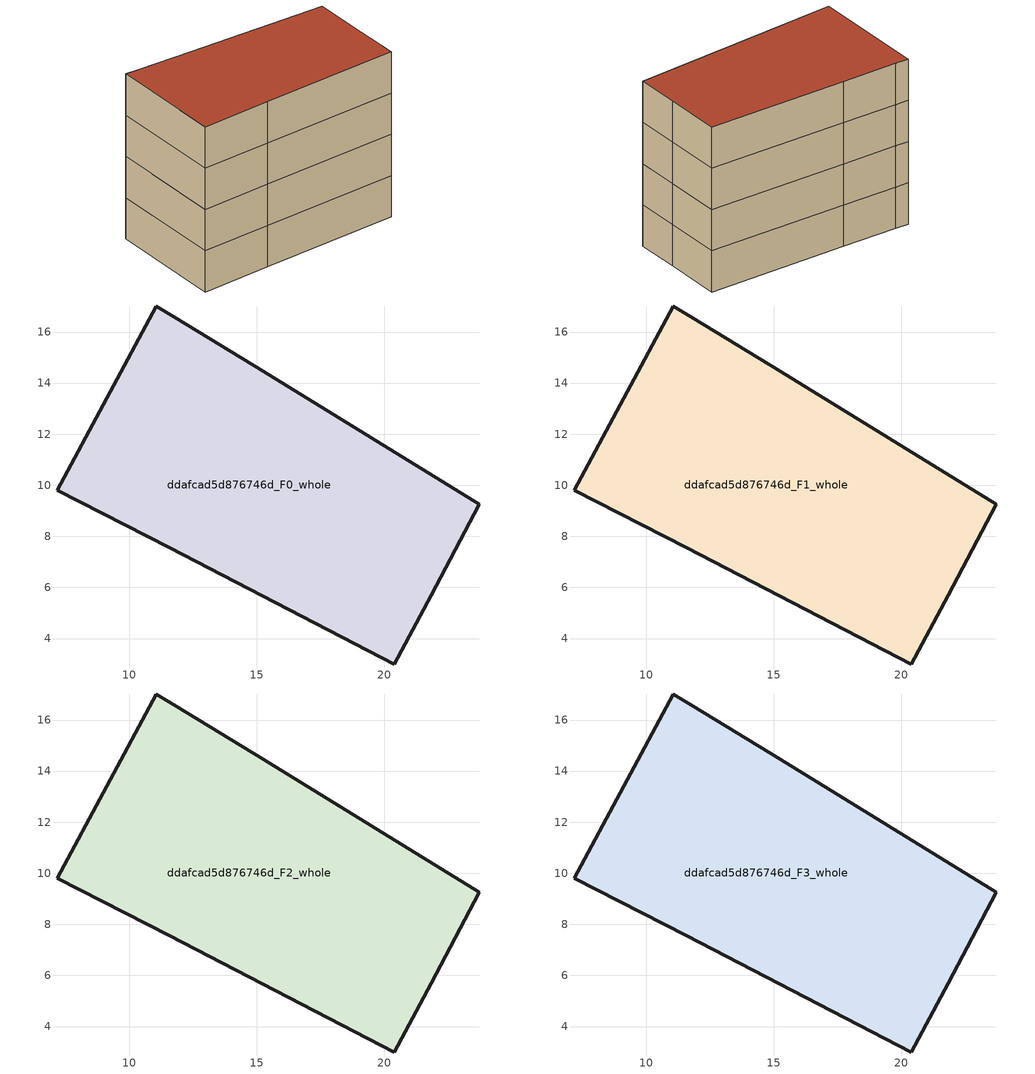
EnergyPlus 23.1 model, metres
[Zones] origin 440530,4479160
ddafcad5d876746d_F0_whole
 floor ground (EU_floor_Construction): 23.72,9.26 21.83,5.7 20.38,3 11.59,7.55 7.18,9.8 11.06,17.02 11.86,16.53 15.25,14.45 z0
 wall outside (EU_wall_Construction): 20.38,3 21.83,5.7 23.72,9.26 15.25,14.45 11.86,16.53 11.06,17.02 7.18,9.8 11.59,7.55 20.38,3 z0:3
ddafcad5d876746d_F1_whole
 floor to ddafcad5d876746d_F0_whole (EU_floor_Construction): 23.72,9.26 21.83,5.7 20.38,3 11.59,7.55 7.18,9.8 11.06,17.02 11.86,16.53 15.25,14.45 z3
 wall outside (EU_wall_Construction): 20.38,3 21.83,5.7 23.72,9.26 15.25,14.45 11.86,16.53 11.06,17.02 7.18,9.8 11.59,7.55 20.38,3 z3:6
ddafcad5d876746d_F2_whole
 floor to ddafcad5d876746d_F1_whole (EU_floor_Construction): 23.72,9.26 21.83,5.7 20.38,3 11.59,7.55 7.18,9.8 11.06,17.02 11.86,16.53 15.25,14.45 z6
 wall outside (EU_wall_Construction): 20.38,3 21.83,5.7 23.72,9.26 15.25,14.45 11.86,16.53 11.06,17.02 7.18,9.8 11.59,7.55 20.38,3 z6:9
ddafcad5d876746d_F3_whole
 floor to ddafcad5d876746d_F2_whole (EU_floor_Construction): 23.72,9.26 21.83,5.7 20.38,3 11.59,7.55 7.18,9.8 11.06,17.02 11.86,16.53 15.25,14.45 z9
 wall outside (EU_wall_Construction): 20.38,3 21.83,5.7 23.72,9.26 15.25,14.45 11.86,16.53 11.06,17.02 7.18,9.8 11.59,7.55 20.38,3 z9:12
 roof outside (EU_roof_Construction): 21.83,5.7 23.72,9.26 15.25,14.45 11.86,16.53 11.06,17.02 7.18,9.8 11.59,7.55 20.38,3 z12
[Building]
EU S2 Campaign: North Axis=0; Terrain=City; Solar Distribution=FullExterior
[Site:Location]
Madrid: Latitude=40.5; Longitude=-3.5; Time Zone=1; Elevation=609
[SizingPeriod:WeatherFileDays]
AnnualSizingPeriod: Begin Month=1; Begin Day of Month=1; End Month=12; End Day of Month=31; Day of Week for Start Day=Monday; Use Weather File Daylight Saving Period=No; Use Weather File Rain and Snow Indicators=No
[MATERIAL]
EU_InternalMass_Material: Roughness=MediumRough; Thickness=0.1; Conductivity=1; Density=1800; Specific Heat=900; Thermal Absorptance=0.9; Solar Absorptance=0.7; Visible Absorptance=0.7
[MATERIAL:NOMASS] Roughness=MediumRough; Thermal Absorptance=0.9; Solar Absorptance=0.7; Visible Absorptance=0.7
Name | Thermal Resistance
EU_wall_NoMass | 1.60022
EU_roof_NoMass | 1.57597
EU_floor_NoMass | 0.470652
[CONSTRUCTION]
EU_wall_Construction: EU_wall_NoMass
EU_roof_Construction: EU_roof_NoMass
EU_floor_Construction: EU_floor_NoMass
EU_InternalMass_Construction: EU_InternalMass_Material
[ZONE] Type=1; Multiplier=1; Ceiling Height=autocalculate; Floor Area=autocalculate; Part of Total Floor Area=Yes
Name | Volume
ddafcad5d876746d_F0_whole | 339.936
ddafcad5d876746d_F1_whole; ddafcad5d876746d_F2_whole; ddafcad5d876746d_F3_whole | 339.935
[INTERNALMASS] Construction=EU_InternalMass_Construction; Surface Area=113.312
Name | Zone or ZoneList
ddafcad5d876746d_F0_whole_EU_InternalMass | ddafcad5d876746d_F0_whole
ddafcad5d876746d_F1_whole_EU_InternalMass | ddafcad5d876746d_F1_whole
ddafcad5d876746d_F2_whole_EU_InternalMass | ddafcad5d876746d_F2_whole
ddafcad5d876746d_F3_whole_EU_InternalMass | ddafcad5d876746d_F3_whole
[OTHEREQUIPMENT] Fuel Type=Electricity; Design Level Calculation Method=Watts/Area; Power per Zone Floor Area=1; Fraction Latent=0; Fraction Radiant=0; Fraction Lost=0; Carbon Dioxide Generation Rate=0; EndUse Subcategory=EU_Step8_InternalGains
Name | Zone or ZoneList or Space or SpaceList | Schedule
EU_Step8_InternalGain_ddafcad5d876746d_F0_whole_f000 | ddafcad5d876746d_F0_whole | EU_Step8_GainSchedule_ddafcad5d876746d_F0_whole_f000
EU_Step8_InternalGain_ddafcad5d876746d_F1_whole_f000 | ddafcad5d876746d_F1_whole | EU_Step8_GainSchedule_ddafcad5d876746d_F1_whole_f000
EU_Step8_InternalGain_ddafcad5d876746d_F2_whole_f000 | ddafcad5d876746d_F2_whole | EU_Step8_GainSchedule_ddafcad5d876746d_F2_whole_f000
EU_Step8_InternalGain_ddafcad5d876746d_F3_whole_f000 | ddafcad5d876746d_F3_whole | EU_Step8_GainSchedule_ddafcad5d876746d_F3_whole_f000
[ZONEVENTILATION:DESIGNFLOWRATE] Schedule=EU_AlwaysOn; Design Flow Rate Calculation Method=AirChanges/Hour; Air Changes per Hour=0.480704; Ventilation Type=Natural; Fan Pressure Rise=0; Fan Total Efficiency=1; Constant Term Coefficient=1; Temperature Term Coefficient=0; Velocity Term Coefficient=0; Velocity Squared Term Coefficient=0; Minimum Indoor Temperature=-100; Maximum Indoor Temperature=100; Delta Temperature=-100; Minimum Outdoor Temperature=-100; Maximum Outdoor Temperature=100; Maximum Wind Speed=40
Name | Zone or ZoneList or Space or SpaceList
EU_ConstantAir_ddafcad5d876746d_F0_whole | ddafcad5d876746d_F0_whole
EU_ConstantAir_ddafcad5d876746d_F1_whole | ddafcad5d876746d_F1_whole
EU_ConstantAir_ddafcad5d876746d_F2_whole | ddafcad5d876746d_F2_whole
EU_ConstantAir_ddafcad5d876746d_F3_whole | ddafcad5d876746d_F3_whole
[HVACTEMPLATE:THERMOSTAT] Constant Heating Setpoint=20; Constant Cooling Setpoint=50
EU_HeatOnly_ddafcad5d876746d_F0_whole; EU_HeatOnly_ddafcad5d876746d_F1_whole; EU_HeatOnly_ddafcad5d876746d_F2_whole; EU_HeatOnly_ddafcad5d876746d_F3_whole
[HVACTEMPLATE:ZONE:IDEALLOADSAIRSYSTEM] System Availability Schedule=EU_AlwaysOn; Maximum Heating Supply Air Temperature=50; Minimum Cooling Supply Air Temperature=13; Maximum Heating Supply Air Humidity Ratio=0.0156; Minimum Cooling Supply Air Humidity Ratio=0.0077; Heating Limit=NoLimit; Cooling Limit=NoLimit; Heating Availability Schedule=EU_AlwaysOn; Cooling Availability Schedule=EU_CoolingOff; Dehumidification Control Type=ConstantSensibleHeatRatio; Cooling Sensible Heat Ratio=0.7; Dehumidification Setpoint=60; Humidification Control Type=None; Humidification Setpoint=30; Outdoor Air Method=None; Outdoor Air Flow Rate per Person=0.00944; Outdoor Air Flow Rate per Zone Floor Area=0; Outdoor Air Flow Rate per Zone=0; Demand Controlled Ventilation Type=None; Outdoor Air Economizer Type=NoEconomizer; Heat Recovery Type=None; Sensible Heat Recovery Effectiveness=0.7; Latent Heat Recovery Effectiveness=0.65
Name | Template Thermostat
ddafcad5d876746d_F0_whole | EU_HeatOnly_ddafcad5d876746d_F0_whole
ddafcad5d876746d_F1_whole | EU_HeatOnly_ddafcad5d876746d_F1_whole
ddafcad5d876746d_F2_whole | EU_HeatOnly_ddafcad5d876746d_F2_whole
ddafcad5d876746d_F3_whole | EU_HeatOnly_ddafcad5d876746d_F3_whole
[SIZING:ZONE] Zone Cooling Design Supply Air Temperature Input Method=SupplyAirTemperature; Zone Cooling Design Supply Air Temperature=13; Zone Heating Design Supply Air Temperature Input Method=SupplyAirTemperature; Zone Heating Design Supply Air Temperature=50; Zone Cooling Design Supply Air Humidity Ratio=0.008; Zone Heating Design Supply Air Humidity Ratio=0.008; Cooling Design Air Flow Method=DesignDay; Cooling Design Air Flow Rate=0; Cooling Minimum Air Flow per Zone Floor Area=0.000762; Cooling Minimum Air Flow=0; Cooling Minimum Air Flow Fraction=0.2; Heating Design Air Flow Method=DesignDay; Heating Design Air Flow Rate=0; Heating Maximum Air Flow per Zone Floor Area=0.002032; Heating Maximum Air Flow=0.141576; Heating Maximum Air Flow Fraction=0.3; Account for Dedicated Outdoor Air System=No; Dedicated Outdoor Air System Control Strategy=NeutralSupplyAir; Dedicated Outdoor Air Low Setpoint Temperature for Design=autosize; Dedicated Outdoor Air High Setpoint Temperature for Design=autosize; Zone Load Sizing Method=Sensible Load Only No Latent Load; Zone Latent Cooling Design Supply Air Humidity Ratio Input Method=HumidityRatioDifference; Zone Cooling Design Supply Air Humidity Ratio Difference=0.005; Zone Latent Heating Design Supply Air Humidity Ratio Input Method=HumidityRatioDifference; Zone Humidification Design Supply Air Humidity Ratio Difference=0.005
ddafcad5d876746d_F0_whole; ddafcad5d876746d_F1_whole; ddafcad5d876746d_F2_whole; ddafcad5d876746d_F3_whole
[SCHEDULE:CONSTANT]
Name | Hourly Value
EU_AlwaysOn | 1
EU_CoolingOff | 0
[SCHEDULE:FILE] Column Number=1; Rows to Skip at Top=0; Number of Hours of Data=8760; Column Separator=Comma; Interpolate to Timestep=No; Minutes per Item=60; Adjust Schedule for Daylight Savings=Yes
Name | File
EU_Step8_GainSchedule_ddafcad5d876746d_F0_whole_f000 | C:\Users\o_iseri\Desktop\OpenUBEM\openubem\outputs\eu_evidence\EU-11\ES-MAD-BERRUGUETE\idfs\ddafcad5d876746d\ddafcad5d876746d_F0_whole_f000_gain.csv
EU_Step8_GainSchedule_ddafcad5d876746d_F1_whole_f000 | C:\Users\o_iseri\Desktop\OpenUBEM\openubem\outputs\eu_evidence\EU-11\ES-MAD-BERRUGUETE\idfs\ddafcad5d876746d\ddafcad5d876746d_F1_whole_f000_gain.csv
EU_Step8_GainSchedule_ddafcad5d876746d_F2_whole_f000 | C:\Users\o_iseri\Desktop\OpenUBEM\openubem\outputs\eu_evidence\EU-11\ES-MAD-BERRUGUETE\idfs\ddafcad5d876746d\ddafcad5d876746d_F2_whole_f000_gain.csv
EU_Step8_GainSchedule_ddafcad5d876746d_F3_whole_f000 | C:\Users\o_iseri\Desktop\OpenUBEM\openubem\outputs\eu_evidence\EU-11\ES-MAD-BERRUGUETE\idfs\ddafcad5d876746d\ddafcad5d876746d_F3_whole_f000_gain.csv
